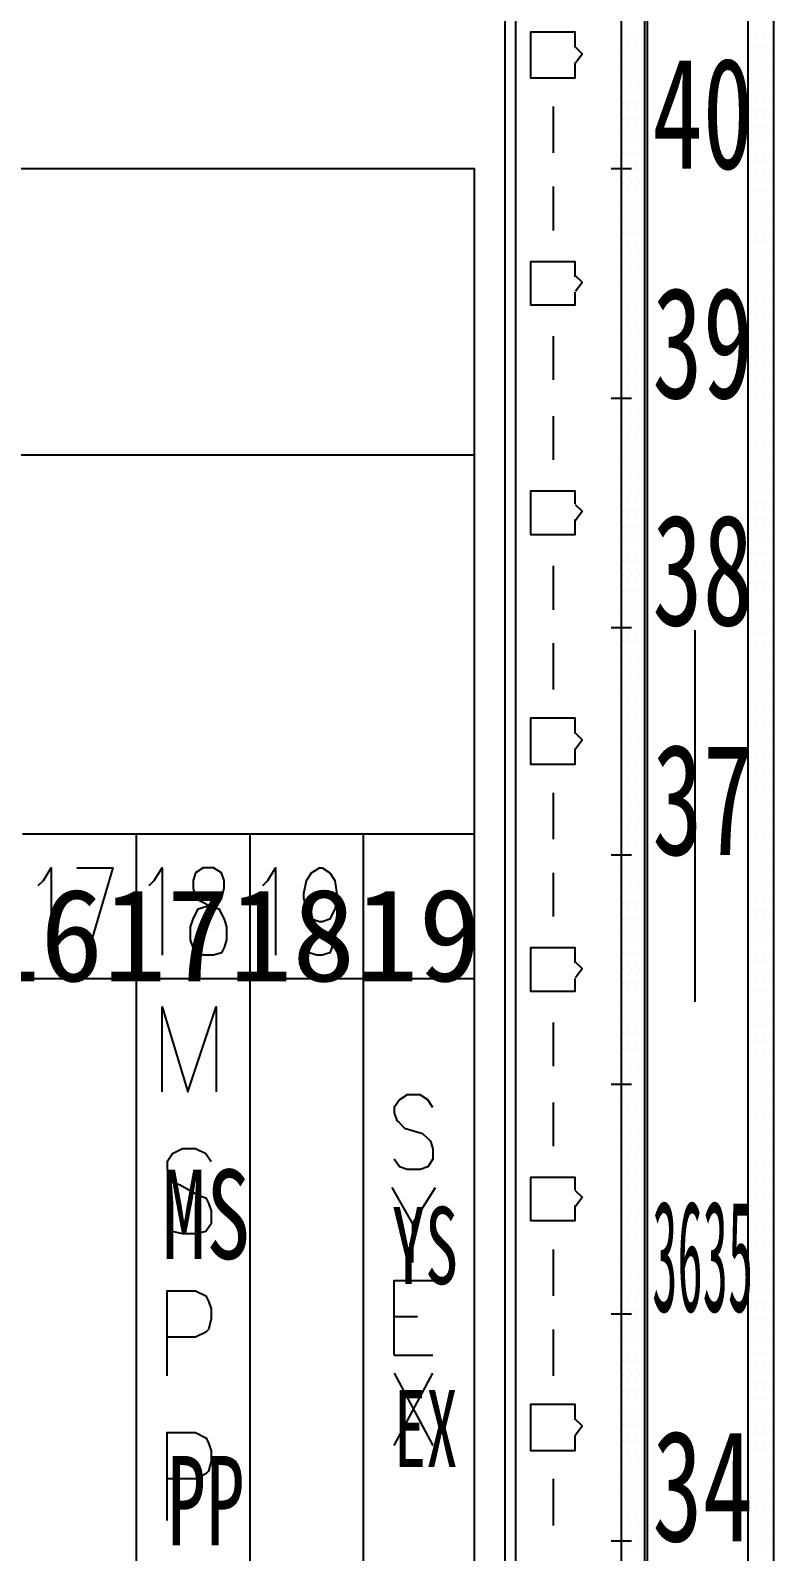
# Model space of a CAD drawing. Header units: metres. Extents: x 17 to 1264, y 17 to 859.
# Drawn here: x 372.7 to 414.1, y 549.5 to 634.4 of the extents above; entities that cross this region are included whole.
import ezdxf

# ---------------------------------------------------------------- set-up
doc = ezdxf.new("R2010")
doc.units = ezdxf.units.M
for name, color, linetype in [('LINES', 7, 'Continuous'), ('POLYLINES', 4, 'Continuous'), ('RECTS', 7, 'Continuous'), ('TEXTS', 3, 'Continuous')]:
    doc.layers.add(name, color=color, linetype=linetype)

msp = doc.modelspace()

# ---------------------------------------------------------------- linework, layer by layer
at = {"layer": 'LINES'}
for p, q in [((399.16, 128.74), (399.16, 731.23)), ((405.79, 634.03), (405.79, 634.03)), ((406.07, 633.46), (406.07, 633.46)), ((406.22, 634.03), (406.22, 634.03)), ((406.51, 633.46), (406.51, 633.46)), ((406.65, 634.03), (406.65, 634.03)), ((406.94, 633.46), (406.94, 633.46)), ((412.84, 633.46), (412.84, 633.46)), ((413.13, 634.03), (413.13, 634.03)), ((413.27, 633.46), (413.27, 633.46)), ((413.56, 634.03), (413.56, 634.03)), ((413.71, 633.46), (413.71, 633.46)), ((413.99, 634.03), (413.99, 634.03)), ((405.79, 633.02), (405.79, 633.02)), ((406.07, 632.59), (406.07, 632.59)), ((406.22, 633.02), (406.22, 633.02)), ((406.51, 632.59), (406.51, 632.59)), ((406.65, 633.02), (406.65, 633.02)), ((406.94, 632.59), (406.94, 632.59)), ((412.84, 632.59), (412.84, 632.59)), ((413.13, 633.02), (413.13, 633.02)), ((413.27, 632.59), (413.27, 632.59)), ((413.56, 633.02), (413.56, 633.02)), ((413.71, 632.59), (413.71, 632.59)), ((413.99, 633.02), (413.99, 633.02)), ((405.79, 632.16), (405.79, 632.16)), ((406.07, 631.73), (406.07, 631.73)), ((406.22, 632.16), (406.22, 632.16)), ((406.51, 631.73), (406.51, 631.73)), ((406.65, 632.16), (406.65, 632.16)), ((406.94, 631.73), (406.94, 631.73)), ((412.84, 631.73), (412.84, 631.73)), ((413.13, 632.16), (413.13, 632.16)), ((413.27, 631.73), (413.27, 631.73)), ((413.56, 632.16), (413.56, 632.16)), ((413.71, 631.73), (413.71, 631.73)), ((413.99, 632.16), (413.99, 632.16)), ((405.79, 631.3), (405.79, 631.3)), ((406.07, 630.86), (406.07, 630.86)), ((406.22, 631.3), (406.22, 631.3)), ((406.51, 630.86), (406.51, 630.86)), ((406.65, 631.3), (406.65, 631.3)), ((406.94, 630.86), (406.94, 630.86)), ((412.84, 630.86), (412.84, 630.86)), ((413.13, 631.3), (413.13, 631.3)), ((413.27, 630.86), (413.27, 630.86)), ((413.56, 631.3), (413.56, 631.3)), ((413.71, 630.86), (413.71, 630.86)), ((413.99, 631.3), (413.99, 631.3)), ((401.83, 630.14), (401.83, 627.55)), ((405.79, 630.29), (405.79, 630.29)), ((406.22, 630.29), (406.22, 630.29)), ((406.65, 630.29), (406.65, 630.29)), ((413.13, 630.29), (413.13, 630.29)), ((413.56, 630.29), (413.56, 630.29)), ((413.99, 630.29), (413.99, 630.29)), ((405.79, 629.42), (405.79, 629.42)), ((406.07, 629.86), (406.07, 629.86)), ((406.22, 629.42), (406.22, 629.42)), ((406.51, 629.86), (406.51, 629.86)), ((406.65, 629.42), (406.65, 629.42)), ((406.94, 629.86), (406.94, 629.86)), ((412.84, 629.86), (412.84, 629.86)), ((413.13, 629.42), (413.13, 629.42)), ((413.27, 629.86), (413.27, 629.86)), ((413.56, 629.42), (413.56, 629.42)), ((413.71, 629.86), (413.71, 629.86)), ((413.99, 629.42), (413.99, 629.42)), ((405.79, 628.56), (405.79, 628.56)), ((406.07, 628.99), (406.07, 628.99)), ((406.22, 628.56), (406.22, 628.56)), ((406.51, 628.99), (406.51, 628.99)), ((406.65, 628.56), (406.65, 628.56)), ((406.94, 628.99), (406.94, 628.99)), ((412.84, 628.99), (412.84, 628.99)), ((413.13, 628.56), (413.13, 628.56)), ((413.27, 628.99), (413.27, 628.99)), ((413.56, 628.56), (413.56, 628.56)), ((413.71, 628.99), (413.71, 628.99)), ((413.99, 628.56), (413.99, 628.56)), ((405.79, 627.55), (405.79, 627.55)), ((406.07, 628.13), (406.07, 628.13)), ((406.22, 627.55), (406.22, 627.55)), ((406.51, 628.13), (406.51, 628.13)), ((406.65, 627.55), (406.65, 627.55)), ((406.94, 628.13), (406.94, 628.13)), ((412.84, 628.13), (412.84, 628.13)), ((413.13, 627.55), (413.13, 627.55)), ((413.27, 628.13), (413.27, 628.13)), ((413.56, 627.55), (413.56, 627.55)), ((413.71, 628.13), (413.71, 628.13)), ((413.99, 627.55), (413.99, 627.55)), ((399.74, 626.69), (399.74, 409.68)), ((405.07, 626.69), (406.22, 626.69)), ((405.79, 626.69), (405.79, 626.69)), ((406.07, 627.12), (406.07, 627.12)), ((406.22, 626.69), (406.22, 626.69)), ((406.51, 627.12), (406.51, 627.12)), ((406.65, 626.69), (406.65, 626.69)), ((406.94, 627.12), (406.94, 627.12)), ((412.84, 627.12), (412.84, 627.12)), ((413.13, 626.69), (413.13, 626.69)), ((413.27, 627.12), (413.27, 627.12)), ((413.56, 626.69), (413.56, 626.69)), ((413.71, 627.12), (413.71, 627.12)), ((413.99, 626.69), (413.99, 626.69)), ((405.79, 625.82), (405.79, 625.82)), ((406.07, 626.26), (406.07, 626.26)), ((406.22, 625.82), (406.22, 625.82)), ((406.51, 626.26), (406.51, 626.26)), ((406.65, 625.82), (406.65, 625.82)), ((406.94, 626.26), (406.94, 626.26)), ((412.84, 626.26), (412.84, 626.26)), ((413.13, 625.82), (413.13, 625.82)), ((413.27, 626.26), (413.27, 626.26)), ((413.56, 625.82), (413.56, 625.82)), ((413.71, 626.26), (413.71, 626.26)), ((413.99, 625.82), (413.99, 625.82)), ((401.83, 625.68), (401.83, 623.23)), ((406.07, 625.39), (406.07, 625.39)), ((406.51, 625.39), (406.51, 625.39)), ((406.94, 625.39), (406.94, 625.39)), ((412.84, 625.39), (412.84, 625.39)), ((413.27, 625.39), (413.27, 625.39)), ((413.71, 625.39), (413.71, 625.39)), ((405.79, 624.82), (405.79, 624.82)), ((406.07, 624.38), (406.07, 624.38)), ((406.22, 624.82), (406.22, 624.82)), ((406.51, 624.38), (406.51, 624.38)), ((406.65, 624.82), (406.65, 624.82)), ((406.94, 624.38), (406.94, 624.38)), ((412.84, 624.38), (412.84, 624.38)), ((413.13, 624.82), (413.13, 624.82)), ((413.27, 624.38), (413.27, 624.38)), ((413.56, 624.82), (413.56, 624.82)), ((413.71, 624.38), (413.71, 624.38)), ((413.99, 624.82), (413.99, 624.82)), ((405.79, 623.95), (405.79, 623.95)), ((406.07, 623.52), (406.07, 623.52)), ((406.22, 623.95), (406.22, 623.95)), ((406.51, 623.52), (406.51, 623.52)), ((406.65, 623.95), (406.65, 623.95)), ((406.94, 623.52), (406.94, 623.52)), ((412.84, 623.52), (412.84, 623.52)), ((413.13, 623.95), (413.13, 623.95)), ((413.27, 623.52), (413.27, 623.52)), ((413.56, 623.95), (413.56, 623.95)), ((413.71, 623.52), (413.71, 623.52)), ((413.99, 623.95), (413.99, 623.95)), ((405.79, 623.09), (405.79, 623.09)), ((406.07, 622.66), (406.07, 622.66)), ((406.22, 623.09), (406.22, 623.09)), ((406.51, 622.66), (406.51, 622.66)), ((406.65, 623.09), (406.65, 623.09)), ((406.94, 622.66), (406.94, 622.66)), ((412.84, 622.66), (412.84, 622.66)), ((413.13, 623.09), (413.13, 623.09)), ((413.27, 622.66), (413.27, 622.66)), ((413.56, 623.09), (413.56, 623.09)), ((413.71, 622.66), (413.71, 622.66)), ((413.99, 623.09), (413.99, 623.09)), ((405.79, 622.08), (405.79, 622.08)), ((406.07, 621.65), (406.07, 621.65)), ((406.22, 622.08), (406.22, 622.08)), ((406.51, 621.65), (406.51, 621.65)), ((406.65, 622.08), (406.65, 622.08)), ((406.94, 621.65), (406.94, 621.65)), ((412.84, 621.65), (412.84, 621.65)), ((413.13, 622.08), (413.13, 622.08)), ((413.27, 621.65), (413.27, 621.65)), ((413.56, 622.08), (413.56, 622.08)), ((413.71, 621.65), (413.71, 621.65)), ((413.99, 622.08), (413.99, 622.08)), ((405.79, 621.22), (405.79, 621.22)), ((406.07, 620.78), (406.07, 620.78)), ((406.22, 621.22), (406.22, 621.22)), ((406.51, 620.78), (406.51, 620.78)), ((406.65, 621.22), (406.65, 621.22)), ((406.94, 620.78), (406.94, 620.78)), ((412.84, 620.78), (412.84, 620.78)), ((413.13, 621.22), (413.13, 621.22)), ((413.27, 620.78), (413.27, 620.78)), ((413.56, 621.22), (413.56, 621.22)), ((413.71, 620.78), (413.71, 620.78)), ((413.99, 621.22), (413.99, 621.22)), ((405.79, 620.35), (405.79, 620.35)), ((406.07, 619.92), (406.07, 619.92)), ((406.22, 620.35), (406.22, 620.35)), ((406.51, 619.92), (406.51, 619.92)), ((406.65, 620.35), (406.65, 620.35)), ((406.94, 619.92), (406.94, 619.92)), ((412.84, 619.92), (412.84, 619.92)), ((413.13, 620.35), (413.13, 620.35)), ((413.27, 619.92), (413.27, 619.92)), ((413.56, 620.35), (413.56, 620.35)), ((413.71, 619.92), (413.71, 619.92)), ((413.99, 620.35), (413.99, 620.35)), ((405.79, 619.34), (405.79, 619.34)), ((406.22, 619.34), (406.22, 619.34)), ((406.65, 619.34), (406.65, 619.34)), ((413.13, 619.34), (413.13, 619.34)), ((413.56, 619.34), (413.56, 619.34)), ((413.99, 619.34), (413.99, 619.34)), ((405.79, 618.48), (405.79, 618.48)), ((406.07, 618.91), (406.07, 618.91)), ((406.22, 618.48), (406.22, 618.48)), ((406.51, 618.91), (406.51, 618.91)), ((406.65, 618.48), (406.65, 618.48)), ((406.94, 618.91), (406.94, 618.91)), ((412.84, 618.91), (412.84, 618.91)), ((413.13, 618.48), (413.13, 618.48)), ((413.27, 618.91), (413.27, 618.91)), ((413.56, 618.48), (413.56, 618.48)), ((413.71, 618.91), (413.71, 618.91)), ((413.99, 618.48), (413.99, 618.48)), ((401.83, 617.33), (401.83, 614.88)), ((405.79, 617.62), (405.79, 617.62)), ((406.07, 618.05), (406.07, 618.05)), ((406.22, 617.62), (406.22, 617.62)), ((406.51, 618.05), (406.51, 618.05)), ((406.65, 617.62), (406.65, 617.62)), ((406.94, 618.05), (406.94, 618.05)), ((412.84, 618.05), (412.84, 618.05)), ((413.13, 617.62), (413.13, 617.62)), ((413.27, 618.05), (413.27, 618.05)), ((413.56, 617.62), (413.56, 617.62)), ((413.71, 618.05), (413.71, 618.05)), ((413.99, 617.62), (413.99, 617.62)), ((405.79, 616.61), (405.79, 616.61)), ((406.07, 617.18), (406.07, 617.18)), ((406.22, 616.61), (406.22, 616.61)), ((406.51, 617.18), (406.51, 617.18)), ((406.65, 616.61), (406.65, 616.61)), ((406.94, 617.18), (406.94, 617.18)), ((412.84, 617.18), (412.84, 617.18)), ((413.13, 616.61), (413.13, 616.61)), ((413.27, 617.18), (413.27, 617.18)), ((413.56, 616.61), (413.56, 616.61)), ((413.71, 617.18), (413.71, 617.18)), ((413.99, 616.61), (413.99, 616.61)), ((405.79, 615.74), (405.79, 615.74)), ((406.07, 616.18), (406.07, 616.18)), ((406.22, 615.74), (406.22, 615.74)), ((406.51, 616.18), (406.51, 616.18)), ((406.65, 615.74), (406.65, 615.74)), ((406.94, 616.18), (406.94, 616.18)), ((412.84, 616.18), (412.84, 616.18)), ((413.13, 615.74), (413.13, 615.74)), ((413.27, 616.18), (413.27, 616.18)), ((413.56, 615.74), (413.56, 615.74)), ((413.71, 616.18), (413.71, 616.18)), ((413.99, 615.74), (413.99, 615.74)), ((405.79, 614.88), (405.79, 614.88)), ((406.07, 615.31), (406.07, 615.31)), ((406.22, 614.88), (406.22, 614.88)), ((406.51, 615.31), (406.51, 615.31)), ((406.65, 614.88), (406.65, 614.88)), ((406.94, 615.31), (406.94, 615.31)), ((412.84, 615.31), (412.84, 615.31)), ((413.13, 614.88), (413.13, 614.88)), ((413.27, 615.31), (413.27, 615.31)), ((413.56, 614.88), (413.56, 614.88)), ((413.71, 615.31), (413.71, 615.31)), ((413.99, 614.88), (413.99, 614.88)), ((405.07, 613.87), (406.22, 613.87)), ((405.79, 614.02), (405.79, 614.02)), ((406.07, 614.45), (406.07, 614.45)), ((406.22, 614.02), (406.22, 614.02)), ((406.51, 614.45), (406.51, 614.45)), ((406.65, 614.02), (406.65, 614.02)), ((406.94, 614.45), (406.94, 614.45)), ((412.84, 614.45), (412.84, 614.45)), ((413.13, 614.02), (413.13, 614.02)), ((413.27, 614.45), (413.27, 614.45)), ((413.56, 614.02), (413.56, 614.02)), ((413.71, 614.45), (413.71, 614.45)), ((413.99, 614.02), (413.99, 614.02)), ((405.79, 613.01), (405.79, 613.01)), ((406.07, 613.44), (406.07, 613.44)), ((406.22, 613.01), (406.22, 613.01)), ((406.51, 613.44), (406.51, 613.44)), ((406.65, 613.01), (406.65, 613.01)), ((406.94, 613.44), (406.94, 613.44)), ((412.84, 613.44), (412.84, 613.44)), ((413.13, 613.01), (413.13, 613.01)), ((413.27, 613.44), (413.27, 613.44)), ((413.56, 613.01), (413.56, 613.01)), ((413.71, 613.44), (413.71, 613.44)), ((413.99, 613.01), (413.99, 613.01)), ((401.83, 612.86), (401.83, 610.42)), ((405.79, 612.14), (405.79, 612.14)), ((406.07, 612.58), (406.07, 612.58)), ((406.22, 612.14), (406.22, 612.14)), ((406.51, 612.58), (406.51, 612.58)), ((406.65, 612.14), (406.65, 612.14)), ((406.94, 612.58), (406.94, 612.58)), ((412.84, 612.58), (412.84, 612.58)), ((413.13, 612.14), (413.13, 612.14)), ((413.27, 612.58), (413.27, 612.58)), ((413.56, 612.14), (413.56, 612.14)), ((413.71, 612.58), (413.71, 612.58)), ((413.99, 612.14), (413.99, 612.14)), ((406.07, 611.71), (406.07, 611.71)), ((406.51, 611.71), (406.51, 611.71)), ((406.94, 611.71), (406.94, 611.71)), ((412.84, 611.71), (412.84, 611.71)), ((413.27, 611.71), (413.27, 611.71)), ((413.71, 611.71), (413.71, 611.71)), ((258.91, 610.7), (397.43, 610.7)), ((405.79, 611.28), (405.79, 611.28)), ((406.07, 610.7), (406.07, 610.7)), ((406.22, 611.28), (406.22, 611.28)), ((406.51, 610.7), (406.51, 610.7)), ((406.65, 611.28), (406.65, 611.28)), ((406.94, 610.7), (406.94, 610.7)), ((412.84, 610.7), (412.84, 610.7)), ((413.13, 611.28), (413.13, 611.28)), ((413.27, 610.7), (413.27, 610.7)), ((413.56, 611.28), (413.56, 611.28)), ((413.71, 610.7), (413.71, 610.7)), ((413.99, 611.28), (413.99, 611.28)), ((405.79, 610.27), (405.79, 610.27)), ((406.07, 609.84), (406.07, 609.84)), ((406.22, 610.27), (406.22, 610.27)), ((406.51, 609.84), (406.51, 609.84)), ((406.65, 610.27), (406.65, 610.27)), ((406.94, 609.84), (406.94, 609.84)), ((412.84, 609.84), (412.84, 609.84)), ((413.13, 610.27), (413.13, 610.27)), ((413.27, 609.84), (413.27, 609.84)), ((413.56, 610.27), (413.56, 610.27)), ((413.71, 609.84), (413.71, 609.84)), ((413.99, 610.27), (413.99, 610.27)), ((405.79, 609.41), (405.79, 609.41)), ((406.07, 608.98), (406.07, 608.98)), ((406.22, 609.41), (406.22, 609.41)), ((406.51, 608.98), (406.51, 608.98)), ((406.65, 609.41), (406.65, 609.41)), ((406.94, 608.98), (406.94, 608.98)), ((412.84, 608.98), (412.84, 608.98)), ((413.13, 609.41), (413.13, 609.41)), ((413.27, 608.98), (413.27, 608.98)), ((413.56, 609.41), (413.56, 609.41)), ((413.71, 608.98), (413.71, 608.98)), ((413.99, 609.41), (413.99, 609.41)), ((405.79, 608.54), (405.79, 608.54)), ((406.07, 607.97), (406.07, 607.97)), ((406.22, 608.54), (406.22, 608.54)), ((406.51, 607.97), (406.51, 607.97)), ((406.65, 608.54), (406.65, 608.54)), ((406.94, 607.97), (406.94, 607.97)), ((412.84, 607.97), (412.84, 607.97)), ((413.13, 608.54), (413.13, 608.54)), ((413.27, 607.97), (413.27, 607.97)), ((413.56, 608.54), (413.56, 608.54)), ((413.71, 607.97), (413.71, 607.97)), ((413.99, 608.54), (413.99, 608.54)), ((405.79, 607.54), (405.79, 607.54)), ((406.07, 607.1), (406.07, 607.1)), ((406.22, 607.54), (406.22, 607.54)), ((406.51, 607.1), (406.51, 607.1)), ((406.65, 607.54), (406.65, 607.54)), ((406.94, 607.1), (406.94, 607.1)), ((412.84, 607.1), (412.84, 607.1)), ((413.13, 607.54), (413.13, 607.54)), ((413.27, 607.1), (413.27, 607.1)), ((413.56, 607.54), (413.56, 607.54)), ((413.71, 607.1), (413.71, 607.1)), ((413.99, 607.54), (413.99, 607.54)), ((405.79, 606.67), (405.79, 606.67)), ((406.07, 606.24), (406.07, 606.24)), ((406.22, 606.67), (406.22, 606.67)), ((406.51, 606.24), (406.51, 606.24)), ((406.65, 606.67), (406.65, 606.67)), ((406.94, 606.24), (406.94, 606.24)), ((412.84, 606.24), (412.84, 606.24)), ((413.13, 606.67), (413.13, 606.67)), ((413.27, 606.24), (413.27, 606.24)), ((413.56, 606.67), (413.56, 606.67)), ((413.71, 606.24), (413.71, 606.24)), ((413.99, 606.67), (413.99, 606.67)), ((405.79, 605.81), (405.79, 605.81)), ((406.22, 605.81), (406.22, 605.81)), ((406.65, 605.81), (406.65, 605.81)), ((413.13, 605.81), (413.13, 605.81)), ((413.56, 605.81), (413.56, 605.81)), ((413.99, 605.81), (413.99, 605.81)), ((401.83, 604.51), (401.83, 602.06)), ((405.79, 604.8), (405.79, 604.8)), ((406.07, 605.23), (406.07, 605.23)), ((406.22, 604.8), (406.22, 604.8)), ((406.51, 605.23), (406.51, 605.23)), ((406.65, 604.8), (406.65, 604.8)), ((406.94, 605.23), (406.94, 605.23)), ((412.84, 605.23), (412.84, 605.23)), ((413.13, 604.8), (413.13, 604.8)), ((413.27, 605.23), (413.27, 605.23)), ((413.56, 604.8), (413.56, 604.8)), ((413.71, 605.23), (413.71, 605.23)), ((413.99, 604.8), (413.99, 604.8)), ((405.79, 603.94), (405.79, 603.94)), ((406.07, 604.37), (406.07, 604.37)), ((406.22, 603.94), (406.22, 603.94)), ((406.51, 604.37), (406.51, 604.37)), ((406.65, 603.94), (406.65, 603.94)), ((406.94, 604.37), (406.94, 604.37)), ((412.84, 604.37), (412.84, 604.37)), ((413.13, 603.94), (413.13, 603.94)), ((413.27, 604.37), (413.27, 604.37)), ((413.56, 603.94), (413.56, 603.94)), ((413.71, 604.37), (413.71, 604.37)), ((413.99, 603.94), (413.99, 603.94)), ((405.79, 603.07), (405.79, 603.07)), ((406.07, 603.5), (406.07, 603.5)), ((406.22, 603.07), (406.22, 603.07)), ((406.51, 603.5), (406.51, 603.5)), ((406.65, 603.07), (406.65, 603.07)), ((406.94, 603.5), (406.94, 603.5)), ((412.84, 603.5), (412.84, 603.5)), ((413.13, 603.07), (413.13, 603.07)), ((413.27, 603.5), (413.27, 603.5)), ((413.56, 603.07), (413.56, 603.07)), ((413.71, 603.5), (413.71, 603.5)), ((413.99, 603.07), (413.99, 603.07)), ((405.79, 602.06), (405.79, 602.06)), ((406.07, 602.5), (406.07, 602.5)), ((406.22, 602.06), (406.22, 602.06)), ((406.51, 602.5), (406.51, 602.5)), ((406.65, 602.06), (406.65, 602.06)), ((406.94, 602.5), (406.94, 602.5)), ((412.84, 602.5), (412.84, 602.5)), ((413.13, 602.06), (413.13, 602.06)), ((413.27, 602.5), (413.27, 602.5)), ((413.56, 602.06), (413.56, 602.06)), ((413.71, 602.5), (413.71, 602.5)), ((413.99, 602.06), (413.99, 602.06)), ((405.79, 601.2), (405.79, 601.2)), ((406.07, 601.63), (406.07, 601.63)), ((406.22, 601.2), (406.22, 601.2)), ((406.51, 601.63), (406.51, 601.63)), ((406.65, 601.2), (406.65, 601.2)), ((406.94, 601.63), (406.94, 601.63)), ((412.84, 601.63), (412.84, 601.63)), ((413.13, 601.2), (413.13, 601.2)), ((413.27, 601.63), (413.27, 601.63)), ((413.56, 601.2), (413.56, 601.2)), ((413.71, 601.63), (413.71, 601.63)), ((413.99, 601.2), (413.99, 601.2)), ((405.07, 601.06), (406.22, 601.06)), ((405.79, 600.34), (405.79, 600.34)), ((406.07, 600.77), (406.07, 600.77)), ((406.22, 600.34), (406.22, 600.34)), ((406.51, 600.77), (406.51, 600.77)), ((406.65, 600.34), (406.65, 600.34)), ((406.94, 600.77), (406.94, 600.77)), ((409.75, 600.91), (409.75, 580.18)), ((412.84, 600.77), (412.84, 600.77)), ((413.13, 600.34), (413.13, 600.34)), ((413.27, 600.77), (413.27, 600.77)), ((413.56, 600.34), (413.56, 600.34)), ((413.71, 600.77), (413.71, 600.77)), ((413.99, 600.34), (413.99, 600.34)), ((401.83, 600.19), (401.83, 597.6)), ((406.07, 599.76), (406.07, 599.76)), ((406.51, 599.76), (406.51, 599.76)), ((406.94, 599.76), (406.94, 599.76)), ((412.84, 599.76), (412.84, 599.76)), ((413.27, 599.76), (413.27, 599.76)), ((413.71, 599.76), (413.71, 599.76)), ((405.79, 599.33), (405.79, 599.33)), ((406.07, 598.9), (406.07, 598.9)), ((406.22, 599.33), (406.22, 599.33)), ((406.51, 598.9), (406.51, 598.9)), ((406.65, 599.33), (406.65, 599.33)), ((406.94, 598.9), (406.94, 598.9)), ((412.84, 598.9), (412.84, 598.9)), ((413.13, 599.33), (413.13, 599.33)), ((413.27, 598.9), (413.27, 598.9)), ((413.56, 599.33), (413.56, 599.33)), ((413.71, 598.9), (413.71, 598.9)), ((413.99, 599.33), (413.99, 599.33)), ((405.79, 598.46), (405.79, 598.46)), ((406.07, 598.03), (406.07, 598.03)), ((406.22, 598.46), (406.22, 598.46)), ((406.51, 598.03), (406.51, 598.03)), ((406.65, 598.46), (406.65, 598.46)), ((406.94, 598.03), (406.94, 598.03)), ((412.84, 598.03), (412.84, 598.03)), ((413.13, 598.46), (413.13, 598.46)), ((413.27, 598.03), (413.27, 598.03)), ((413.56, 598.46), (413.56, 598.46)), ((413.71, 598.03), (413.71, 598.03)), ((413.99, 598.46), (413.99, 598.46)), ((405.79, 597.6), (405.79, 597.6)), ((406.07, 597.02), (406.07, 597.02)), ((406.22, 597.6), (406.22, 597.6)), ((406.51, 597.02), (406.51, 597.02)), ((406.65, 597.6), (406.65, 597.6)), ((406.94, 597.02), (406.94, 597.02)), ((412.84, 597.02), (412.84, 597.02)), ((413.13, 597.6), (413.13, 597.6)), ((413.27, 597.02), (413.27, 597.02)), ((413.56, 597.6), (413.56, 597.6)), ((413.71, 597.02), (413.71, 597.02)), ((413.99, 597.6), (413.99, 597.6)), ((405.79, 596.59), (405.79, 596.59)), ((406.07, 596.16), (406.07, 596.16)), ((406.22, 596.59), (406.22, 596.59)), ((406.51, 596.16), (406.51, 596.16)), ((406.65, 596.59), (406.65, 596.59)), ((406.94, 596.16), (406.94, 596.16)), ((412.84, 596.16), (412.84, 596.16)), ((413.13, 596.59), (413.13, 596.59)), ((413.27, 596.16), (413.27, 596.16)), ((413.56, 596.59), (413.56, 596.59)), ((413.71, 596.16), (413.71, 596.16)), ((413.99, 596.59), (413.99, 596.59)), ((405.79, 595.73), (405.79, 595.73)), ((406.07, 595.3), (406.07, 595.3)), ((406.22, 595.73), (406.22, 595.73)), ((406.51, 595.3), (406.51, 595.3)), ((406.65, 595.73), (406.65, 595.73)), ((406.94, 595.3), (406.94, 595.3)), ((412.84, 595.3), (412.84, 595.3)), ((413.13, 595.73), (413.13, 595.73)), ((413.27, 595.3), (413.27, 595.3)), ((413.56, 595.73), (413.56, 595.73)), ((413.71, 595.3), (413.71, 595.3)), ((413.99, 595.73), (413.99, 595.73)), ((405.79, 594.86), (405.79, 594.86)), ((406.07, 594.43), (406.07, 594.43)), ((406.22, 594.86), (406.22, 594.86)), ((406.51, 594.43), (406.51, 594.43)), ((406.65, 594.86), (406.65, 594.86)), ((406.94, 594.43), (406.94, 594.43)), ((412.84, 594.43), (412.84, 594.43)), ((413.13, 594.86), (413.13, 594.86)), ((413.27, 594.43), (413.27, 594.43)), ((413.56, 594.86), (413.56, 594.86)), ((413.71, 594.43), (413.71, 594.43)), ((413.99, 594.86), (413.99, 594.86)), ((405.79, 593.86), (405.79, 593.86)), ((406.22, 593.86), (406.22, 593.86)), ((406.65, 593.86), (406.65, 593.86)), ((413.13, 593.86), (413.13, 593.86)), ((413.56, 593.86), (413.56, 593.86)), ((413.99, 593.86), (413.99, 593.86)), ((405.79, 592.99), (405.79, 592.99)), ((406.07, 593.42), (406.07, 593.42)), ((406.22, 592.99), (406.22, 592.99)), ((406.51, 593.42), (406.51, 593.42)), ((406.65, 592.99), (406.65, 592.99)), ((406.94, 593.42), (406.94, 593.42)), ((412.84, 593.42), (412.84, 593.42)), ((413.13, 592.99), (413.13, 592.99)), ((413.27, 593.42), (413.27, 593.42)), ((413.56, 592.99), (413.56, 592.99)), ((413.71, 593.42), (413.71, 593.42)), ((413.99, 592.99), (413.99, 592.99)), ((401.83, 591.84), (401.83, 589.25)), ((405.79, 592.13), (405.79, 592.13)), ((406.07, 592.56), (406.07, 592.56)), ((406.22, 592.13), (406.22, 592.13)), ((406.51, 592.56), (406.51, 592.56)), ((406.65, 592.13), (406.65, 592.13)), ((406.94, 592.56), (406.94, 592.56)), ((412.84, 592.56), (412.84, 592.56)), ((413.13, 592.13), (413.13, 592.13)), ((413.27, 592.56), (413.27, 592.56)), ((413.56, 592.13), (413.56, 592.13)), ((413.71, 592.56), (413.71, 592.56)), ((413.99, 592.13), (413.99, 592.13)), ((405.79, 591.12), (405.79, 591.12)), ((406.07, 591.7), (406.07, 591.7)), ((406.22, 591.12), (406.22, 591.12)), ((406.51, 591.7), (406.51, 591.7)), ((406.65, 591.12), (406.65, 591.12)), ((406.94, 591.7), (406.94, 591.7)), ((412.84, 591.7), (412.84, 591.7)), ((413.13, 591.12), (413.13, 591.12)), ((413.27, 591.7), (413.27, 591.7)), ((413.56, 591.12), (413.56, 591.12)), ((413.71, 591.7), (413.71, 591.7)), ((413.99, 591.12), (413.99, 591.12)), ((405.79, 590.26), (405.79, 590.26)), ((406.07, 590.69), (406.07, 590.69)), ((406.22, 590.26), (406.22, 590.26)), ((406.51, 590.69), (406.51, 590.69)), ((406.65, 590.26), (406.65, 590.26)), ((406.94, 590.69), (406.94, 590.69)), ((412.84, 590.69), (412.84, 590.69)), ((413.13, 590.26), (413.13, 590.26)), ((413.27, 590.69), (413.27, 590.69)), ((413.56, 590.26), (413.56, 590.26)), ((413.71, 590.69), (413.71, 590.69)), ((413.99, 590.26), (413.99, 590.26)), ((372.23, 589.54), (378.57, 589.54)), ((378.57, 589.54), (378.57, 571.68)), ((378.57, 589.54), (384.91, 589.54)), ((384.91, 589.54), (384.91, 571.68)), ((384.91, 589.54), (391.24, 589.54)), ((391.24, 589.54), (391.24, 571.68)), ((391.24, 589.54), (397.43, 589.54)), ((397.43, 589.54), (397.43, 571.68)), ((405.79, 589.39), (405.79, 589.39)), ((406.07, 589.82), (406.07, 589.82)), ((406.22, 589.39), (406.22, 589.39)), ((406.51, 589.82), (406.51, 589.82)), ((406.65, 589.39), (406.65, 589.39)), ((406.94, 589.82), (406.94, 589.82)), ((412.84, 589.82), (412.84, 589.82)), ((413.13, 589.39), (413.13, 589.39)), ((413.27, 589.82), (413.27, 589.82)), ((413.56, 589.39), (413.56, 589.39)), ((413.71, 589.82), (413.71, 589.82)), ((413.99, 589.39), (413.99, 589.39)), ((405.07, 588.38), (406.22, 588.38)), ((405.79, 588.38), (405.79, 588.38)), ((406.07, 588.96), (406.07, 588.96)), ((406.22, 588.38), (406.22, 588.38)), ((406.51, 588.96), (406.51, 588.96)), ((406.65, 588.38), (406.65, 588.38)), ((406.94, 588.96), (406.94, 588.96)), ((412.84, 588.96), (412.84, 588.96)), ((413.13, 588.38), (413.13, 588.38)), ((413.27, 588.96), (413.27, 588.96)), ((413.56, 588.38), (413.56, 588.38)), ((413.71, 588.96), (413.71, 588.96)), ((413.99, 588.38), (413.99, 588.38)), ((405.79, 587.52), (405.79, 587.52)), ((406.07, 587.95), (406.07, 587.95)), ((406.22, 587.52), (406.22, 587.52)), ((406.51, 587.95), (406.51, 587.95)), ((406.65, 587.52), (406.65, 587.52)), ((406.94, 587.95), (406.94, 587.95)), ((412.84, 587.95), (412.84, 587.95)), ((413.13, 587.52), (413.13, 587.52)), ((413.27, 587.95), (413.27, 587.95)), ((413.56, 587.52), (413.56, 587.52)), ((413.71, 587.95), (413.71, 587.95)), ((413.99, 587.52), (413.99, 587.52)), ((401.83, 587.38), (401.83, 584.93)), ((406.07, 587.09), (406.07, 587.09)), ((406.51, 587.09), (406.51, 587.09)), ((406.94, 587.09), (406.94, 587.09)), ((412.84, 587.09), (412.84, 587.09)), ((413.27, 587.09), (413.27, 587.09)), ((413.71, 587.09), (413.71, 587.09)), ((405.79, 586.66), (405.79, 586.66)), ((406.07, 586.22), (406.07, 586.22)), ((406.22, 586.66), (406.22, 586.66)), ((406.51, 586.22), (406.51, 586.22)), ((406.65, 586.66), (406.65, 586.66)), ((406.94, 586.22), (406.94, 586.22)), ((412.84, 586.22), (412.84, 586.22)), ((413.13, 586.66), (413.13, 586.66)), ((413.27, 586.22), (413.27, 586.22)), ((413.56, 586.66), (413.56, 586.66)), ((413.71, 586.22), (413.71, 586.22)), ((413.99, 586.66), (413.99, 586.66)), ((405.79, 585.65), (405.79, 585.65)), ((406.07, 585.22), (406.07, 585.22)), ((406.22, 585.65), (406.22, 585.65)), ((406.51, 585.22), (406.51, 585.22)), ((406.65, 585.65), (406.65, 585.65)), ((406.94, 585.22), (406.94, 585.22)), ((412.84, 585.22), (412.84, 585.22)), ((413.13, 585.65), (413.13, 585.65)), ((413.27, 585.22), (413.27, 585.22)), ((413.56, 585.65), (413.56, 585.65)), ((413.71, 585.22), (413.71, 585.22)), ((413.99, 585.65), (413.99, 585.65)), ((405.79, 584.78), (405.79, 584.78)), ((406.07, 584.35), (406.07, 584.35)), ((406.22, 584.78), (406.22, 584.78)), ((406.51, 584.35), (406.51, 584.35)), ((406.65, 584.78), (406.65, 584.78)), ((406.94, 584.35), (406.94, 584.35)), ((412.84, 584.35), (412.84, 584.35)), ((413.13, 584.78), (413.13, 584.78)), ((413.27, 584.35), (413.27, 584.35)), ((413.56, 584.78), (413.56, 584.78)), ((413.71, 584.35), (413.71, 584.35)), ((413.99, 584.78), (413.99, 584.78)), ((405.79, 583.92), (405.79, 583.92)), ((406.07, 583.49), (406.07, 583.49)), ((406.22, 583.92), (406.22, 583.92)), ((406.51, 583.49), (406.51, 583.49)), ((406.65, 583.92), (406.65, 583.92)), ((406.94, 583.49), (406.94, 583.49)), ((412.84, 583.49), (412.84, 583.49)), ((413.13, 583.92), (413.13, 583.92)), ((413.27, 583.49), (413.27, 583.49)), ((413.56, 583.92), (413.56, 583.92)), ((413.71, 583.49), (413.71, 583.49)), ((413.99, 583.92), (413.99, 583.92)), ((405.79, 582.91), (405.79, 582.91)), ((406.07, 582.48), (406.07, 582.48)), ((406.22, 582.91), (406.22, 582.91)), ((406.51, 582.48), (406.51, 582.48)), ((406.65, 582.91), (406.65, 582.91)), ((406.94, 582.48), (406.94, 582.48)), ((412.84, 582.48), (412.84, 582.48)), ((413.13, 582.91), (413.13, 582.91)), ((413.27, 582.48), (413.27, 582.48)), ((413.56, 582.91), (413.56, 582.91)), ((413.71, 582.48), (413.71, 582.48)), ((413.99, 582.91), (413.99, 582.91)), ((405.79, 582.05), (405.79, 582.05)), ((406.07, 581.62), (406.07, 581.62)), ((406.22, 582.05), (406.22, 582.05)), ((406.51, 581.62), (406.51, 581.62)), ((406.65, 582.05), (406.65, 582.05)), ((406.94, 581.62), (406.94, 581.62)), ((412.84, 581.62), (412.84, 581.62)), ((413.13, 582.05), (413.13, 582.05)), ((413.27, 581.62), (413.27, 581.62)), ((413.56, 582.05), (413.56, 582.05)), ((413.71, 581.62), (413.71, 581.62)), ((413.99, 582.05), (413.99, 582.05)), ((258.91, 581.47), (397.43, 581.47)), ((405.79, 581.18), (405.79, 581.18)), ((406.07, 580.75), (406.07, 580.75)), ((406.22, 581.18), (406.22, 581.18)), ((406.51, 580.75), (406.51, 580.75)), ((406.65, 581.18), (406.65, 581.18)), ((406.94, 580.75), (406.94, 580.75)), ((412.84, 580.75), (412.84, 580.75)), ((413.13, 581.18), (413.13, 581.18)), ((413.27, 580.75), (413.27, 580.75)), ((413.56, 581.18), (413.56, 581.18)), ((413.71, 580.75), (413.71, 580.75)), ((413.99, 581.18), (413.99, 581.18)), ((405.79, 580.18), (405.79, 580.18)), ((406.22, 580.18), (406.22, 580.18)), ((406.65, 580.18), (406.65, 580.18)), ((413.13, 580.18), (413.13, 580.18)), ((413.56, 580.18), (413.56, 580.18)), ((413.99, 580.18), (413.99, 580.18)), ((405.79, 579.31), (405.79, 579.31)), ((406.07, 579.74), (406.07, 579.74)), ((406.22, 579.31), (406.22, 579.31)), ((406.51, 579.74), (406.51, 579.74)), ((406.65, 579.31), (406.65, 579.31)), ((406.94, 579.74), (406.94, 579.74)), ((412.84, 579.74), (412.84, 579.74)), ((413.13, 579.31), (413.13, 579.31)), ((413.27, 579.74), (413.27, 579.74)), ((413.56, 579.31), (413.56, 579.31)), ((413.71, 579.74), (413.71, 579.74)), ((413.99, 579.31), (413.99, 579.31)), ((401.83, 579.02), (401.83, 576.58)), ((405.79, 578.45), (405.79, 578.45)), ((406.07, 578.88), (406.07, 578.88)), ((406.22, 578.45), (406.22, 578.45)), ((406.51, 578.88), (406.51, 578.88)), ((406.65, 578.45), (406.65, 578.45)), ((406.94, 578.88), (406.94, 578.88)), ((412.84, 578.88), (412.84, 578.88)), ((413.13, 578.45), (413.13, 578.45)), ((413.27, 578.88), (413.27, 578.88)), ((413.56, 578.45), (413.56, 578.45)), ((413.71, 578.88), (413.71, 578.88)), ((413.99, 578.45), (413.99, 578.45)), ((405.79, 577.58), (405.79, 577.58)), ((406.07, 578.02), (406.07, 578.02)), ((406.22, 577.58), (406.22, 577.58)), ((406.51, 578.02), (406.51, 578.02)), ((406.65, 577.58), (406.65, 577.58)), ((406.94, 578.02), (406.94, 578.02)), ((412.84, 578.02), (412.84, 578.02)), ((413.13, 577.58), (413.13, 577.58)), ((413.27, 578.02), (413.27, 578.02)), ((413.56, 577.58), (413.56, 577.58)), ((413.71, 578.02), (413.71, 578.02)), ((413.99, 577.58), (413.99, 577.58)), ((405.79, 576.58), (405.79, 576.58)), ((406.07, 577.01), (406.07, 577.01)), ((406.22, 576.58), (406.22, 576.58)), ((406.51, 577.01), (406.51, 577.01)), ((406.65, 576.58), (406.65, 576.58)), ((406.94, 577.01), (406.94, 577.01)), ((412.84, 577.01), (412.84, 577.01)), ((413.13, 576.58), (413.13, 576.58)), ((413.27, 577.01), (413.27, 577.01)), ((413.56, 576.58), (413.56, 576.58)), ((413.71, 577.01), (413.71, 577.01)), ((413.99, 576.58), (413.99, 576.58)), ((405.79, 575.71), (405.79, 575.71)), ((406.07, 576.14), (406.07, 576.14)), ((406.22, 575.71), (406.22, 575.71)), ((406.51, 576.14), (406.51, 576.14)), ((406.65, 575.71), (406.65, 575.71)), ((406.94, 576.14), (406.94, 576.14)), ((412.84, 576.14), (412.84, 576.14)), ((413.13, 575.71), (413.13, 575.71)), ((413.27, 576.14), (413.27, 576.14)), ((413.56, 575.71), (413.56, 575.71)), ((413.71, 576.14), (413.71, 576.14)), ((413.99, 575.71), (413.99, 575.71)), ((405.07, 575.57), (406.22, 575.57)), ((405.79, 574.85), (405.79, 574.85)), ((406.07, 575.28), (406.07, 575.28)), ((406.22, 574.85), (406.22, 574.85)), ((406.51, 575.28), (406.51, 575.28)), ((406.65, 574.85), (406.65, 574.85)), ((406.94, 575.28), (406.94, 575.28)), ((412.84, 575.28), (412.84, 575.28)), ((413.13, 574.85), (413.13, 574.85)), ((413.27, 575.28), (413.27, 575.28)), ((413.56, 574.85), (413.56, 574.85)), ((413.71, 575.28), (413.71, 575.28)), ((413.99, 574.85), (413.99, 574.85)), ((401.83, 574.56), (401.83, 572.11)), ((406.07, 574.27), (406.07, 574.27)), ((406.51, 574.27), (406.51, 574.27)), ((406.94, 574.27), (406.94, 574.27)), ((412.84, 574.27), (412.84, 574.27)), ((413.27, 574.27), (413.27, 574.27)), ((413.71, 574.27), (413.71, 574.27)), ((405.79, 573.84), (405.79, 573.84)), ((406.07, 573.41), (406.07, 573.41)), ((406.22, 573.84), (406.22, 573.84)), ((406.51, 573.41), (406.51, 573.41)), ((406.65, 573.84), (406.65, 573.84)), ((406.94, 573.41), (406.94, 573.41)), ((412.84, 573.41), (412.84, 573.41)), ((413.13, 573.84), (413.13, 573.84)), ((413.27, 573.41), (413.27, 573.41)), ((413.56, 573.84), (413.56, 573.84)), ((413.71, 573.41), (413.71, 573.41)), ((413.99, 573.84), (413.99, 573.84)), ((405.79, 572.98), (405.79, 572.98)), ((406.07, 572.54), (406.07, 572.54)), ((406.22, 572.98), (406.22, 572.98)), ((406.51, 572.54), (406.51, 572.54)), ((406.65, 572.98), (406.65, 572.98)), ((406.94, 572.54), (406.94, 572.54)), ((412.84, 572.54), (412.84, 572.54)), ((413.13, 572.98), (413.13, 572.98)), ((413.27, 572.54), (413.27, 572.54)), ((413.56, 572.98), (413.56, 572.98)), ((413.71, 572.54), (413.71, 572.54)), ((413.99, 572.98), (413.99, 572.98)), ((405.79, 572.11), (405.79, 572.11)), ((406.07, 571.54), (406.07, 571.54)), ((406.22, 572.11), (406.22, 572.11)), ((406.51, 571.54), (406.51, 571.54)), ((406.65, 572.11), (406.65, 572.11)), ((406.94, 571.54), (406.94, 571.54)), ((412.84, 571.54), (412.84, 571.54)), ((413.13, 572.11), (413.13, 572.11)), ((413.27, 571.54), (413.27, 571.54)), ((413.56, 572.11), (413.56, 572.11)), ((413.71, 571.54), (413.71, 571.54)), ((413.99, 572.11), (413.99, 572.11)), ((405.79, 571.1), (405.79, 571.1)), ((406.07, 570.67), (406.07, 570.67)), ((406.22, 571.1), (406.22, 571.1)), ((406.51, 570.67), (406.51, 570.67)), ((406.65, 571.1), (406.65, 571.1)), ((406.94, 570.67), (406.94, 570.67)), ((412.84, 570.67), (412.84, 570.67)), ((413.13, 571.1), (413.13, 571.1)), ((413.27, 570.67), (413.27, 570.67)), ((413.56, 571.1), (413.56, 571.1)), ((413.71, 570.67), (413.71, 570.67)), ((413.99, 571.1), (413.99, 571.1)), ((405.79, 570.24), (405.79, 570.24)), ((406.07, 569.81), (406.07, 569.81)), ((406.22, 570.24), (406.22, 570.24)), ((406.51, 569.81), (406.51, 569.81)), ((406.65, 570.24), (406.65, 570.24)), ((406.94, 569.81), (406.94, 569.81)), ((412.84, 569.81), (412.84, 569.81)), ((413.13, 570.24), (413.13, 570.24)), ((413.27, 569.81), (413.27, 569.81)), ((413.56, 570.24), (413.56, 570.24)), ((413.71, 569.81), (413.71, 569.81)), ((413.99, 570.24), (413.99, 570.24)), ((405.79, 569.38), (405.79, 569.38)), ((406.22, 569.38), (406.22, 569.38)), ((406.65, 569.38), (406.65, 569.38)), ((413.13, 569.38), (413.13, 569.38)), ((413.56, 569.38), (413.56, 569.38)), ((413.99, 569.38), (413.99, 569.38)), ((405.79, 568.37), (405.79, 568.37)), ((406.07, 568.8), (406.07, 568.8)), ((406.22, 568.37), (406.22, 568.37)), ((406.51, 568.8), (406.51, 568.8)), ((406.65, 568.37), (406.65, 568.37)), ((406.94, 568.8), (406.94, 568.8)), ((412.84, 568.8), (412.84, 568.8)), ((413.13, 568.37), (413.13, 568.37)), ((413.27, 568.8), (413.27, 568.8)), ((413.56, 568.37), (413.56, 568.37)), ((413.71, 568.8), (413.71, 568.8)), ((413.99, 568.37), (413.99, 568.37)), ((393.98, 567.79), (393.98, 565.63)), ((405.79, 567.5), (405.79, 567.5)), ((406.07, 567.94), (406.07, 567.94)), ((406.22, 567.5), (406.22, 567.5)), ((406.51, 567.94), (406.51, 567.94)), ((406.65, 567.5), (406.65, 567.5)), ((406.94, 567.94), (406.94, 567.94)), ((412.84, 567.94), (412.84, 567.94)), ((413.13, 567.5), (413.13, 567.5)), ((413.27, 567.94), (413.27, 567.94)), ((413.56, 567.5), (413.56, 567.5)), ((413.71, 567.94), (413.71, 567.94)), ((413.99, 567.5), (413.99, 567.5)), ((401.83, 566.35), (401.83, 563.76)), ((405.79, 566.64), (405.79, 566.64)), ((406.07, 567.07), (406.07, 567.07)), ((406.22, 566.64), (406.22, 566.64)), ((406.51, 567.07), (406.51, 567.07)), ((406.65, 566.64), (406.65, 566.64)), ((406.94, 567.07), (406.94, 567.07)), ((412.84, 567.07), (412.84, 567.07)), ((413.13, 566.64), (413.13, 566.64)), ((413.27, 567.07), (413.27, 567.07)), ((413.56, 566.64), (413.56, 566.64)), ((413.71, 567.07), (413.71, 567.07)), ((413.99, 566.64), (413.99, 566.64)), ((405.79, 565.63), (405.79, 565.63)), ((406.07, 566.06), (406.07, 566.06)), ((406.22, 565.63), (406.22, 565.63)), ((406.51, 566.06), (406.51, 566.06)), ((406.65, 565.63), (406.65, 565.63)), ((406.94, 566.06), (406.94, 566.06)), ((412.84, 566.06), (412.84, 566.06)), ((413.13, 565.63), (413.13, 565.63)), ((413.27, 566.06), (413.27, 566.06)), ((413.56, 565.63), (413.56, 565.63)), ((413.71, 566.06), (413.71, 566.06)), ((413.99, 565.63), (413.99, 565.63)), ((405.79, 564.77), (405.79, 564.77)), ((406.07, 565.2), (406.07, 565.2)), ((406.22, 564.77), (406.22, 564.77)), ((406.51, 565.2), (406.51, 565.2)), ((406.65, 564.77), (406.65, 564.77)), ((406.94, 565.2), (406.94, 565.2)), ((412.84, 565.2), (412.84, 565.2)), ((413.13, 564.77), (413.13, 564.77)), ((413.27, 565.2), (413.27, 565.2)), ((413.56, 564.77), (413.56, 564.77)), ((413.71, 565.2), (413.71, 565.2)), ((413.99, 564.77), (413.99, 564.77)), ((405.79, 563.9), (405.79, 563.9)), ((406.07, 564.34), (406.07, 564.34)), ((406.22, 563.9), (406.22, 563.9)), ((406.51, 564.34), (406.51, 564.34)), ((406.65, 563.9), (406.65, 563.9)), ((406.94, 564.34), (406.94, 564.34)), ((412.84, 564.34), (412.84, 564.34)), ((413.13, 563.9), (413.13, 563.9)), ((413.27, 564.34), (413.27, 564.34)), ((413.56, 563.9), (413.56, 563.9)), ((413.71, 564.34), (413.71, 564.34)), ((413.99, 563.9), (413.99, 563.9)), ((405.79, 562.9), (405.79, 562.9)), ((406.07, 563.33), (406.07, 563.33)), ((406.22, 562.9), (406.22, 562.9)), ((406.51, 563.33), (406.51, 563.33)), ((406.65, 562.9), (406.65, 562.9)), ((406.94, 563.33), (406.94, 563.33)), ((412.84, 563.33), (412.84, 563.33)), ((413.13, 562.9), (413.13, 562.9)), ((413.27, 563.33), (413.27, 563.33)), ((413.56, 562.9), (413.56, 562.9)), ((413.71, 563.33), (413.71, 563.33)), ((413.99, 562.9), (413.99, 562.9)), ((392.97, 562.61), (394.27, 562.61)), ((405.07, 562.75), (406.22, 562.75)), ((406.07, 562.46), (406.07, 562.46)), ((406.51, 562.46), (406.51, 562.46)), ((406.94, 562.46), (406.94, 562.46)), ((412.84, 562.46), (412.84, 562.46)), ((413.27, 562.46), (413.27, 562.46)), ((413.71, 562.46), (413.71, 562.46)), ((401.83, 561.89), (401.83, 559.3)), ((405.79, 562.03), (405.79, 562.03)), ((406.07, 561.6), (406.07, 561.6)), ((406.22, 562.03), (406.22, 562.03)), ((406.51, 561.6), (406.51, 561.6)), ((406.65, 562.03), (406.65, 562.03)), ((406.94, 561.6), (406.94, 561.6)), ((412.84, 561.6), (412.84, 561.6)), ((413.13, 562.03), (413.13, 562.03)), ((413.27, 561.6), (413.27, 561.6)), ((413.56, 562.03), (413.56, 562.03)), ((413.71, 561.6), (413.71, 561.6)), ((413.99, 562.03), (413.99, 562.03)), ((392.97, 560.45), (395.13, 560.45)), ((405.79, 561.17), (405.79, 561.17)), ((406.07, 560.59), (406.07, 560.59)), ((406.22, 561.17), (406.22, 561.17)), ((406.51, 560.59), (406.51, 560.59)), ((406.65, 561.17), (406.65, 561.17)), ((406.94, 560.59), (406.94, 560.59)), ((412.84, 560.59), (412.84, 560.59)), ((413.13, 561.17), (413.13, 561.17)), ((413.27, 560.59), (413.27, 560.59)), ((413.56, 561.17), (413.56, 561.17)), ((413.71, 560.59), (413.71, 560.59)), ((413.99, 561.17), (413.99, 561.17)), ((405.79, 560.16), (405.79, 560.16)), ((406.07, 559.73), (406.07, 559.73)), ((406.22, 560.16), (406.22, 560.16)), ((406.51, 559.73), (406.51, 559.73)), ((406.65, 560.16), (406.65, 560.16)), ((406.94, 559.73), (406.94, 559.73)), ((412.84, 559.73), (412.84, 559.73)), ((413.13, 560.16), (413.13, 560.16)), ((413.27, 559.73), (413.27, 559.73)), ((413.56, 560.16), (413.56, 560.16)), ((413.71, 559.73), (413.71, 559.73)), ((413.99, 560.16), (413.99, 560.16)), ((392.97, 555.41), (395.13, 559.44)), ((392.97, 559.44), (395.13, 555.41)), ((405.79, 559.3), (405.79, 559.3)), ((406.07, 558.86), (406.07, 558.86)), ((406.22, 559.3), (406.22, 559.3)), ((406.51, 558.86), (406.51, 558.86)), ((406.65, 559.3), (406.65, 559.3)), ((406.94, 558.86), (406.94, 558.86)), ((412.84, 558.86), (412.84, 558.86)), ((413.13, 559.3), (413.13, 559.3)), ((413.27, 558.86), (413.27, 558.86)), ((413.56, 559.3), (413.56, 559.3)), ((413.71, 558.86), (413.71, 558.86)), ((413.99, 559.3), (413.99, 559.3)), ((405.79, 558.43), (405.79, 558.43)), ((406.07, 558), (406.07, 558)), ((406.22, 558.43), (406.22, 558.43)), ((406.51, 558), (406.51, 558)), ((406.65, 558.43), (406.65, 558.43)), ((406.94, 558), (406.94, 558)), ((412.84, 558), (412.84, 558)), ((413.13, 558.43), (413.13, 558.43)), ((413.27, 558), (413.27, 558)), ((413.56, 558.43), (413.56, 558.43)), ((413.71, 558), (413.71, 558)), ((413.99, 558.43), (413.99, 558.43)), ((405.79, 557.42), (405.79, 557.42)), ((406.07, 556.99), (406.07, 556.99)), ((406.22, 557.42), (406.22, 557.42)), ((406.51, 556.99), (406.51, 556.99)), ((406.65, 557.42), (406.65, 557.42)), ((406.94, 556.99), (406.94, 556.99)), ((412.84, 556.99), (412.84, 556.99)), ((413.13, 557.42), (413.13, 557.42)), ((413.27, 556.99), (413.27, 556.99)), ((413.56, 557.42), (413.56, 557.42)), ((413.71, 556.99), (413.71, 556.99)), ((413.99, 557.42), (413.99, 557.42)), ((405.79, 556.56), (405.79, 556.56)), ((406.07, 556.13), (406.07, 556.13)), ((406.22, 556.56), (406.22, 556.56)), ((406.51, 556.13), (406.51, 556.13)), ((406.65, 556.56), (406.65, 556.56)), ((406.94, 556.13), (406.94, 556.13)), ((412.84, 556.13), (412.84, 556.13)), ((413.13, 556.56), (413.13, 556.56)), ((413.27, 556.13), (413.27, 556.13)), ((413.56, 556.56), (413.56, 556.56)), ((413.71, 556.13), (413.71, 556.13)), ((413.99, 556.56), (413.99, 556.56)), ((405.79, 555.7), (405.79, 555.7)), ((406.07, 555.26), (406.07, 555.26)), ((406.22, 555.7), (406.22, 555.7)), ((406.51, 555.26), (406.51, 555.26)), ((406.65, 555.7), (406.65, 555.7)), ((406.94, 555.26), (406.94, 555.26)), ((412.84, 555.26), (412.84, 555.26)), ((413.13, 555.7), (413.13, 555.7)), ((413.27, 555.26), (413.27, 555.26)), ((413.56, 555.7), (413.56, 555.7)), ((413.71, 555.26), (413.71, 555.26)), ((413.99, 555.7), (413.99, 555.7)), ((405.79, 554.69), (405.79, 554.69)), ((406.22, 554.69), (406.22, 554.69)), ((406.65, 554.69), (406.65, 554.69)), ((413.13, 554.69), (413.13, 554.69)), ((413.56, 554.69), (413.56, 554.69)), ((413.99, 554.69), (413.99, 554.69)), ((405.79, 553.82), (405.79, 553.82)), ((406.07, 554.26), (406.07, 554.26)), ((406.22, 553.82), (406.22, 553.82)), ((406.51, 554.26), (406.51, 554.26)), ((406.65, 553.82), (406.65, 553.82)), ((406.94, 554.26), (406.94, 554.26)), ((412.84, 554.26), (412.84, 554.26)), ((413.13, 553.82), (413.13, 553.82)), ((413.27, 554.26), (413.27, 554.26)), ((413.56, 553.82), (413.56, 553.82)), ((413.71, 554.26), (413.71, 554.26)), ((413.99, 553.82), (413.99, 553.82)), ((401.83, 553.54), (401.83, 550.94)), ((405.79, 552.96), (405.79, 552.96)), ((406.07, 553.39), (406.07, 553.39)), ((406.22, 552.96), (406.22, 552.96)), ((406.51, 553.39), (406.51, 553.39)), ((406.65, 552.96), (406.65, 552.96)), ((406.94, 553.39), (406.94, 553.39)), ((412.84, 553.39), (412.84, 553.39)), ((413.13, 552.96), (413.13, 552.96)), ((413.27, 553.39), (413.27, 553.39)), ((413.56, 552.96), (413.56, 552.96)), ((413.71, 553.39), (413.71, 553.39)), ((413.99, 552.96), (413.99, 552.96)), ((405.79, 551.95), (405.79, 551.95)), ((406.07, 552.53), (406.07, 552.53)), ((406.22, 551.95), (406.22, 551.95)), ((406.51, 552.53), (406.51, 552.53)), ((406.65, 551.95), (406.65, 551.95)), ((406.94, 552.53), (406.94, 552.53)), ((412.84, 552.53), (412.84, 552.53)), ((413.13, 551.95), (413.13, 551.95)), ((413.27, 552.53), (413.27, 552.53)), ((413.56, 551.95), (413.56, 551.95)), ((413.71, 552.53), (413.71, 552.53)), ((413.99, 551.95), (413.99, 551.95)), ((405.79, 551.09), (405.79, 551.09)), ((406.07, 551.52), (406.07, 551.52)), ((406.22, 551.09), (406.22, 551.09)), ((406.51, 551.52), (406.51, 551.52)), ((406.65, 551.09), (406.65, 551.09)), ((406.94, 551.52), (406.94, 551.52)), ((412.84, 551.52), (412.84, 551.52)), ((413.13, 551.09), (413.13, 551.09)), ((413.27, 551.52), (413.27, 551.52)), ((413.56, 551.09), (413.56, 551.09)), ((413.71, 551.52), (413.71, 551.52)), ((413.99, 551.09), (413.99, 551.09)), ((405.79, 550.22), (405.79, 550.22)), ((406.07, 550.66), (406.07, 550.66)), ((406.22, 550.22), (406.22, 550.22)), ((406.51, 550.66), (406.51, 550.66)), ((406.65, 550.22), (406.65, 550.22)), ((406.94, 550.66), (406.94, 550.66)), ((412.84, 550.66), (412.84, 550.66)), ((413.13, 550.22), (413.13, 550.22)), ((413.27, 550.66), (413.27, 550.66)), ((413.56, 550.22), (413.56, 550.22)), ((413.71, 550.66), (413.71, 550.66)), ((413.99, 550.22), (413.99, 550.22)), ((405.07, 550.08), (406.22, 550.08)), ((406.07, 549.79), (406.07, 549.79)), ((406.51, 549.79), (406.51, 549.79)), ((406.94, 549.79), (406.94, 549.79)), ((412.84, 549.79), (412.84, 549.79)), ((413.27, 549.79), (413.27, 549.79)), ((413.71, 549.79), (413.71, 549.79))]:
    msp.add_line(p, q, dxfattribs=at)
at = {"layer": 'POLYLINES'}
for points in [[(407.08, 732.96), (407.08, 587.66), (407.08, 128.74)], [(407.08, 732.96), (407.08, 587.66), (407.08, 128.74)], [(407.08, 732.96), (407.08, 587.66), (407.08, 128.74)], [(407.08, 732.96), (407.08, 587.66), (407.08, 128.74)], [(399.74, 713.81), (399.74, 573.12), (399.74, 128.74)], [(403.05, 632.59), (403.05, 631.73), (400.6, 631.73), (400.6, 634.32), (403.05, 634.32), (403.05, 633.46)], [(403.09, 632.59), (403.45, 633.09), (403.09, 633.45)], [(403.05, 619.78), (403.05, 619.06), (400.6, 619.06), (400.6, 621.5), (403.05, 621.5), (403.05, 620.64)], [(403.09, 619.83), (403.45, 620.33), (403.09, 620.69)], [(403.05, 607.1), (403.05, 606.24), (400.6, 606.24), (400.6, 608.69), (403.05, 608.69), (403.05, 607.97)], [(403.09, 607.06), (403.45, 607.56), (403.09, 607.92)], [(403.05, 594.29), (403.05, 593.42), (400.6, 593.42), (400.6, 596.02), (403.05, 596.02), (403.05, 595.15)], [(403.09, 594.3), (403.45, 594.8), (403.09, 595.16)], [(373.1, 586.66), (373.39, 586.94), (373.82, 587.66), (373.82, 582.77)], [(375.26, 587.66), (377.27, 587.66), (375.83, 582.77)], [(379.29, 586.66), (379.58, 586.94), (380.01, 587.66), (380.01, 582.77)], [(382.31, 587.66), (381.88, 587.38), (381.74, 586.94), (381.74, 586.51), (381.88, 585.94), (382.17, 585.79), (382.75, 585.5), (383.18, 585.36), (383.47, 584.78), (383.61, 584.35), (383.61, 583.63), (383.47, 583.2), (383.32, 582.91), (382.89, 582.77), (382.31, 582.77), (381.88, 582.91), (381.74, 583.2), (381.59, 583.63), (381.59, 584.35), (381.74, 584.78), (382.03, 585.36), (382.46, 585.5), (383.03, 585.79), (383.32, 585.94), (383.47, 586.51), (383.47, 586.94), (383.32, 587.38), (382.89, 587.66), (382.31, 587.66)], [(385.63, 586.66), (385.91, 586.94), (386.35, 587.66), (386.35, 582.77)], [(389.8, 585.94), (389.66, 585.36), (389.37, 584.78), (388.94, 584.64), (388.79, 584.64), (388.36, 584.78), (388.07, 585.36), (387.93, 585.94), (387.93, 586.22), (388.07, 586.94), (388.36, 587.38), (388.79, 587.66), (388.94, 587.66), (389.37, 587.38), (389.66, 586.94), (389.8, 585.94), (389.8, 584.78), (389.66, 583.63), (389.37, 582.91), (388.94, 582.77), (388.65, 582.77), (388.22, 582.91), (388.07, 583.49)], [(403.05, 581.47), (403.05, 580.75), (400.6, 580.75), (400.6, 583.2), (403.05, 583.2), (403.05, 582.34)], [(403.09, 581.53), (403.45, 582.04), (403.09, 582.39)], [(380.01, 575.14), (380.01, 579.89), (381.45, 575.14), (383.03, 579.89), (383.03, 575.14)], [(395.13, 574.27), (394.84, 574.7), (394.41, 574.99), (393.69, 574.99), (393.26, 574.7), (392.97, 574.27), (392.97, 573.98), (393.11, 573.55), (393.26, 573.41), (393.55, 573.12), (394.55, 572.83), (394.84, 572.54), (394.99, 572.4), (395.13, 571.97), (395.13, 571.39), (394.84, 570.96), (394.41, 570.82), (393.69, 570.82), (393.26, 570.96), (392.97, 571.39)], [(382.75, 571.25), (382.46, 571.68), (381.88, 571.97), (381.16, 571.97), (380.59, 571.68), (380.3, 571.25), (380.3, 570.82), (380.44, 570.38), (380.59, 570.1), (381.02, 569.95), (382.03, 569.38), (382.46, 569.23), (382.6, 568.94), (382.75, 568.51), (382.75, 567.79), (382.46, 567.36), (381.88, 567.22), (381.16, 567.22), (380.59, 567.36), (380.3, 567.79)], [(392.83, 569.81), (393.98, 567.79), (395.27, 569.81)], [(403.05, 568.8), (403.05, 567.94), (400.6, 567.94), (400.6, 570.38), (403.05, 570.38), (403.05, 569.66)], [(403.09, 568.77), (403.45, 569.27), (403.09, 569.63)], [(392.97, 560.45), (392.97, 564.62), (395.13, 564.62)], [(380.3, 559.3), (380.3, 564.05), (381.88, 564.05), (382.46, 563.76), (382.6, 563.47), (382.75, 563.04), (382.75, 562.46), (382.6, 561.89), (382.46, 561.74), (381.88, 561.46), (380.3, 561.46)], [(403.05, 555.98), (403.05, 555.12), (400.6, 555.12), (400.6, 557.71), (403.05, 557.71), (403.05, 556.85)], [(380.3, 551.23), (380.3, 556.13), (381.88, 556.13), (382.46, 555.84), (382.6, 555.55), (382.75, 555.12), (382.75, 554.54), (382.6, 553.97), (382.46, 553.82), (381.88, 553.54), (380.3, 553.54)], [(403.09, 556), (403.45, 556.51), (403.09, 556.86)]]:
    msp.add_lwpolyline(points, dxfattribs=at)
at = {"layer": 'RECTS'}
for points in [[(242.06, 747.36), (414.14, 747.36), (414.14, 116.21), (242.06, 116.21)], [(243.5, 745.92), (412.7, 745.92), (412.7, 117.65), (243.5, 117.65)], [(249.26, 732.96), (406.94, 732.96), (406.94, 127.44), (249.26, 127.44)], [(250.7, 731.23), (405.64, 731.23), (405.64, 128.74), (250.7, 128.74)], [(258.91, 626.69), (397.43, 626.69), (397.43, 409.68), (258.91, 409.68)], [(372.23, 589.54), (378.57, 589.54), (378.57, 451.01), (372.23, 451.01)], [(378.57, 589.54), (384.91, 589.54), (384.91, 451.01), (378.57, 451.01)], [(384.91, 589.54), (391.24, 589.54), (391.24, 451.01), (384.91, 451.01)], [(391.24, 589.54), (397.43, 589.54), (397.43, 451.01), (391.24, 451.01)]]:
    msp.add_lwpolyline(points, dxfattribs=at)

# ---------------------------------------------------------------- texts
at = {"layer": 'TEXTS'}
for s, height, width, p in [('40', 6.21, 0.666667, (407.37, 626.67)), ('39', 6.21, 0.666667, (407.37, 613.86)), ('38', 6.21, 0.666667, (407.37, 601.18)), ('37', 6.21, 0.666667, (407.37, 588.37)), ('MS', 4.99, 0.727176, (380.01, 565.82)), ('3635', 6.21, 0.333333, (407.37, 562.88)), ('YS', 4.31, 0.633821, (392.83, 564.42)), ('EX', 4.31, 0.605992, (392.97, 554.2)), ('34', 6.21, 0.666667, (407.37, 550.06)), ('PP', 4.99, 0.636292, (380.3, 549.84))]:
    msp.add_text(s, height=height, dxfattribs=dict(at, width=width)).set_placement(p)
msp.add_text('1213141516171819', height=5.17, dxfattribs=at).set_placement((341.56, 581.32))

doc.saveas('drawing.dxf')
